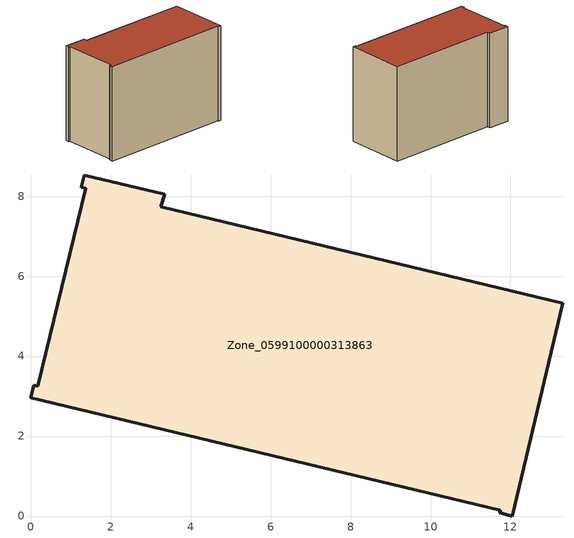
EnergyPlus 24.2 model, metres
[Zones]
Zone_0599100000313863
 floor ground (C_G): 0.18,3.25 1.37,8.2 1.27,8.22 1.34,8.53 3.35,8.05 3.25,7.73 13.31,5.32 12.04,0 11.73,0.08 11.75,0.14 0,2.96 0.08,3.27 z0
 wall outside (C_F): 3.35,8.05 1.34,8.53 1.27,8.22 1.37,8.2 0.18,3.25 0.08,3.27 0,2.96 11.75,0.14 11.73,0.08 12.04,0 13.31,5.32 3.25,7.73 3.35,8.05 z0:8.72
 roof outside (C_R): 0,2.96 11.75,0.14 11.73,0.08 12.04,0 13.31,5.32 3.25,7.73 3.35,8.05 1.34,8.53 1.27,8.22 1.37,8.2 0.18,3.25 0.08,3.27 z8.72
[BUILDING]
Pand.0599100000313863: North Axis=0; Terrain=City; Loads Convergence Tolerance Value=0.04; Temperature Convergence Tolerance Value=0.4; Solar Distribution=FullExterior; Maximum Number of Warmup Days=25; Minimum Number of Warmup Days=1
[Site:Location]
Rotterdam.The.Hague.AP_ZH_NLD Design_Conditions: Latitude=51.96; Longitude=4.45; Time Zone=1; Elevation=-4.5
[SITE:GROUNDTEMPERATURE:BUILDINGSURFACE]
18, 18, 18, 18, 18, 18, 18, 18, 18, 18, 18, 18
[MATERIAL] Thermal Absorptance=0.9; Solar Absorptance=0.7; Visible Absorptance=0.7
Name | Roughness | Thickness | Conductivity | Density | Specific Heat
G.TC.1992-2005 | MediumSmooth | 0.15 | 0.06 | 540 | 1210
F.TC.1992-2005 | Rough | 0.3 | 0.12 | 1920 | 840
R.TC.1992-2005 | MediumRough | 0.2 | 0.08 | 1500 | 1000
[CONSTRUCTION]
C_G: G.TC.1992-2005
C_F: F.TC.1992-2005
C_R: R.TC.1992-2005
[ZONE]
Zone_0599100000313863: Type=1; Multiplier=1; Ceiling Height=Autocalculate; Volume=Autocalculate; Floor Area=autocalculate; Part of Total Floor Area=Yes
[ZONEINFILTRATION:DESIGNFLOWRATE]
Infil_Zone_0599100000313863: Zone or ZoneList or Space or SpaceList=Zone_0599100000313863; Schedule=AlwaysOn; Design Flow Rate Calculation Method=Flow/Area; Flow Rate per Floor Area=0.0015; Constant Term Coefficient=1; Temperature Term Coefficient=0; Velocity Term Coefficient=0; Velocity Squared Term Coefficient=0
[HVACTEMPLATE:ZONE:IDEALLOADSAIRSYSTEM]
Zone_0599100000313863: Maximum Heating Supply Air Temperature=50; Minimum Cooling Supply Air Temperature=13; Maximum Heating Supply Air Humidity Ratio=0.0156; Minimum Cooling Supply Air Humidity Ratio=0.0077; Heating Limit=NoLimit; Cooling Limit=NoLimit; Dehumidification Control Type=ConstantSensibleHeatRatio; Cooling Sensible Heat Ratio=0.7; Dehumidification Setpoint=60; Humidification Control Type=None; Humidification Setpoint=30; Outdoor Air Method=None; Outdoor Air Flow Rate per Person=0.00944; Outdoor Air Flow Rate per Zone Floor Area=0; Outdoor Air Flow Rate per Zone=0; Demand Controlled Ventilation Type=None; Outdoor Air Economizer Type=NoEconomizer; Heat Recovery Type=None; Sensible Heat Recovery Effectiveness=0.7; Latent Heat Recovery Effectiveness=0.65
[ZONECONTROL:THERMOSTAT]
ThermostatControl_Zone_0599100000313863: Zone or ZoneList=Zone_0599100000313863; Control Type Schedule=DualSetpointControlType; Control 1=Thermostat_Zone_0599100000313863; Temperature Difference Between Cutout And Setpoint=0
[THERMOSTATSETPOINT:DUALSETPOINT]
Thermostat_Zone_0599100000313863: Heating Setpoint Temperature Schedule=HeatingSetpoint_Zone_0599100000313863; Cooling Setpoint Temperature Schedule=CoolingSetpoint_Zone_0599100000313863
[SCHEDULE:COMPACT]
HeatingSetpoint_Zone_0599100000313863: Through: 12/31, For: AllDays, Until: 24:00, 21
CoolingSetpoint_Zone_0599100000313863: Through: 12/31, For: AllDays, Until: 24:00, 24
DualSetpointControlType: Through: 12/31, For: AllDays, Until: 24:00, 4
AlwaysOn: Through: 12/31, For: AllDays, Until: 24:00, 1
